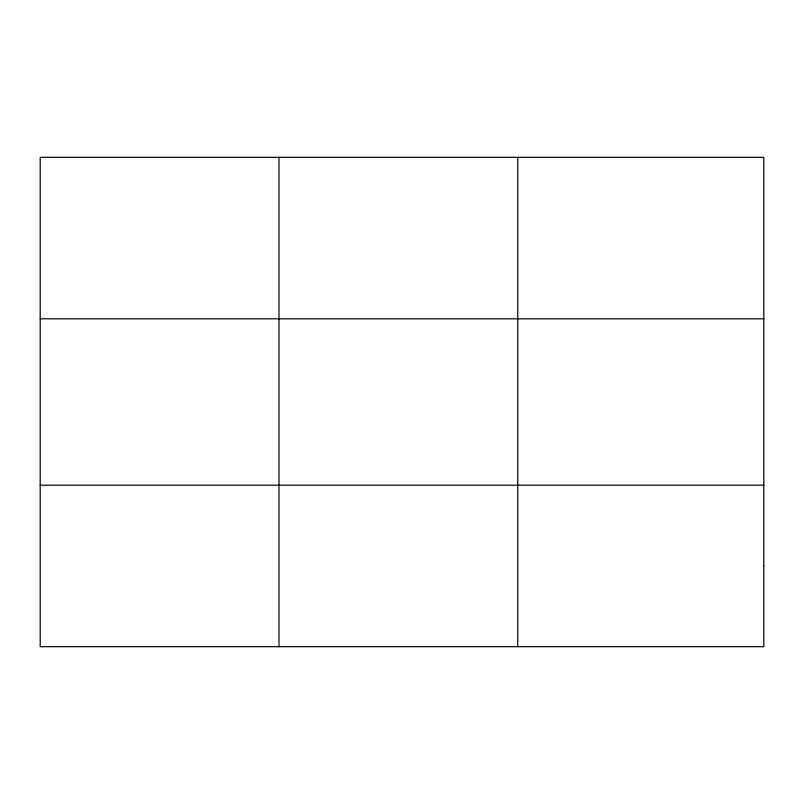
<?xml version="1.0" encoding="UTF-8"?>
<svg xmlns="http://www.w3.org/2000/svg" width="804" height="804" viewBox="0 0 804 804"><rect width="100%" height="100%" fill="white"/><g stroke="black" fill="none" stroke-linecap="round" stroke-linejoin="round"><path stroke-width="1.21" d="M278.988 157.313L278.988 646.687M517.776 157.313L517.776 646.687M40.2 318.806L763.8 318.806M40.2 485.194L763.8 485.194M763.8 565.946L763.8 646.687L40.2 646.687L40.2 157.313L763.8 157.313L763.8 565.946"/></g></svg>
